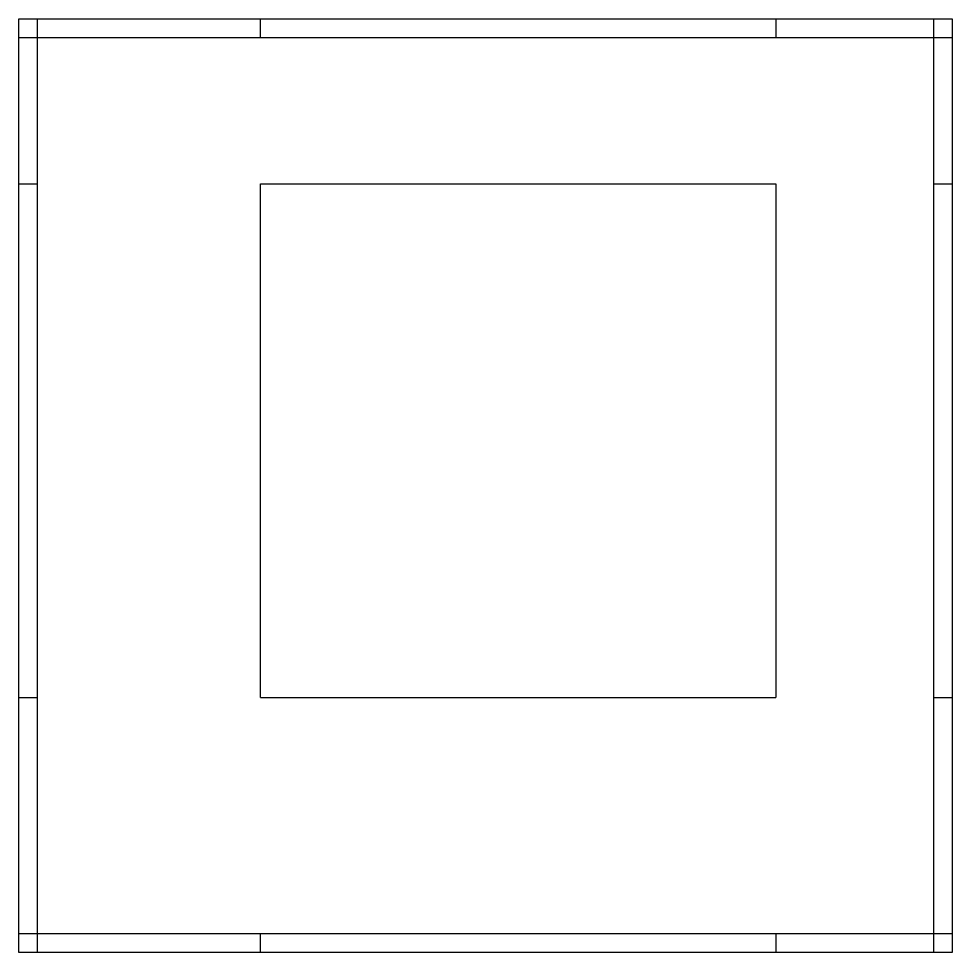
# Model space of a CAD drawing. Header units: millimetres. Extents: x 0 to 257, y -23 to 320.
# Drawn here: x 105.31 to 115.31, y 41.76 to 51.76 of the extents above; entities that cross this region are included whole.
import ezdxf

# ---------------------------------------------------------------- set-up
doc = ezdxf.new("R2010")
doc.units = ezdxf.units.MM
doc.header["$LTSCALE"] = 0.1

msp = doc.modelspace()

# ---------------------------------------------------------------- linework, layer by layer
for p, q in [((105.306, 51.757), (115.306, 51.757)), ((105.306, 41.757), (105.306, 51.757)), ((105.506, 41.757), (105.506, 51.757)), ((107.896, 51.557), (107.896, 51.757)), ((113.416, 51.757), (113.416, 51.557)), ((115.106, 51.757), (115.106, 41.757)), ((115.306, 51.757), (115.306, 41.757)), ((105.306, 51.557), (115.306, 51.557)), ((105.306, 49.987), (105.506, 49.987)), ((107.896, 49.987), (113.416, 49.987)), ((107.896, 44.487), (107.896, 49.987)), ((113.416, 49.987), (113.416, 44.487)), ((115.106, 49.987), (115.306, 49.987)), ((105.306, 44.487), (105.506, 44.487)), ((107.896, 44.487), (113.416, 44.487)), ((115.106, 44.487), (115.306, 44.487)), ((115.306, 41.957), (105.306, 41.957)), ((107.896, 41.757), (107.896, 41.957)), ((113.416, 41.957), (113.416, 41.757)), ((115.306, 41.757), (105.306, 41.757))]:
    msp.add_line(p, q)

doc.saveas('drawing.dxf')
